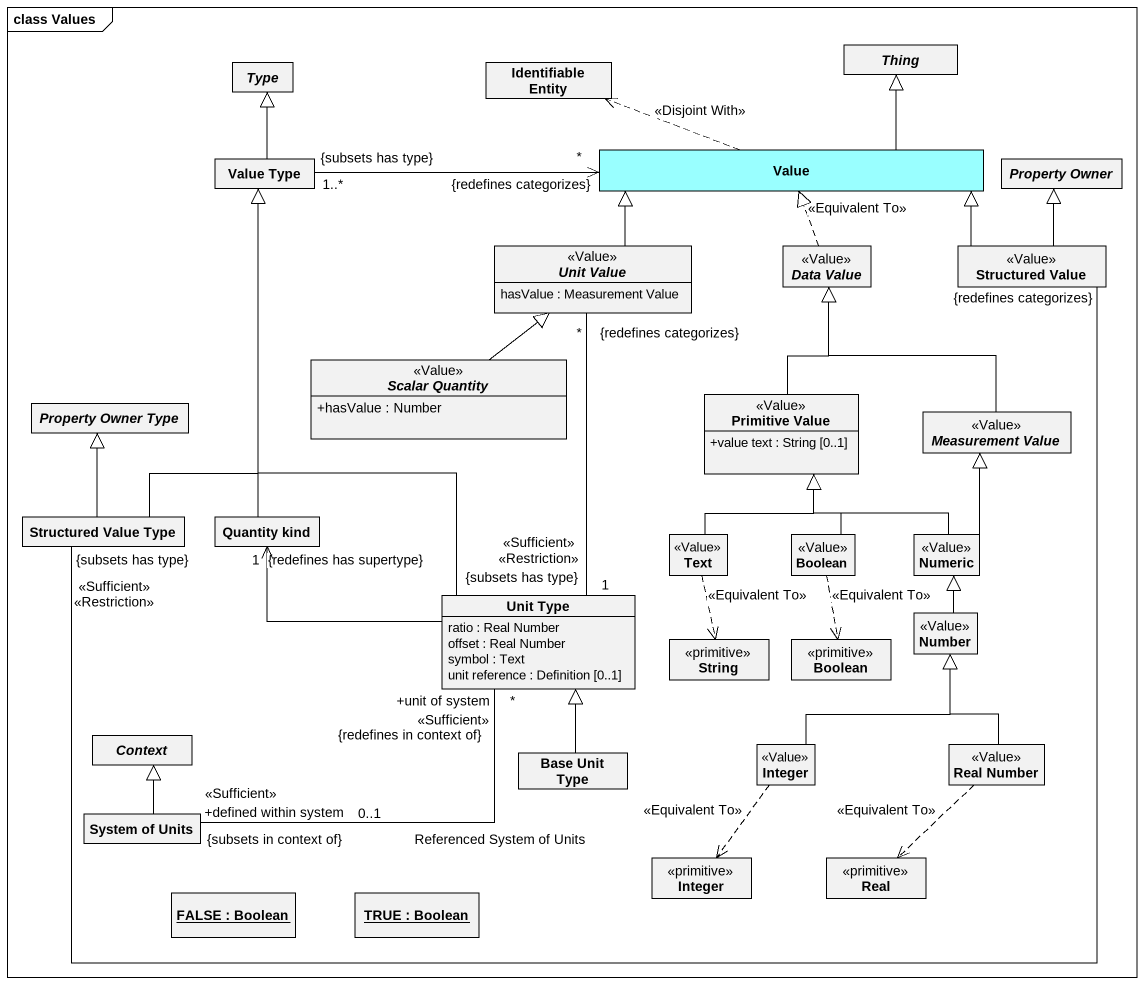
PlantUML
@startuml
mainframe class Values
hide circle
hide empty members
skinparam classAttributeIconSize 0
abstract class Thing
abstract class Type
class "Identifiable Entity" as Identifiable_Entity
class "Value Type" as Value_Type
class Value #99FFFF
abstract class "Property Owner" as Property_Owner
abstract class "Unit Value" as Unit_Value <<Value>> {
  hasValue : Measurement Value
}
abstract class "Data Value" as Data_Value <<Value>>
class "Structured Value" as Structured_Value <<Value>>
abstract class "Scalar Quantity" as Scalar_Quantity <<Value>> {
  +hasValue : Number
}
abstract class "Property Owner Type" as Property_Owner_Type
class "Primitive Value" as Primitive_Value <<Value>> {
  +value text : String [0..1]
}
abstract class "Measurement Value" as Measurement_Value <<Value>>
class "Structured Value Type" as Structured_Value_Type
class "Quantity kind" as Quantity_kind
class Text <<Value>>
class Boolean <<Value>>
class Numeric <<Value>>
class "Unit Type" as Unit_Type {
  ratio : Real Number
  offset : Real Number
  symbol : Text
  unit reference : Definition [0..1]
}
class Number <<Value>>
class String <<primitive>>
class "Boolean" as Boolean_2 <<primitive>>
abstract class Context
class "Base Unit Type" as Base_Unit_Type
class Integer <<Value>>
class "Real Number" as Real_Number <<Value>>
class "System of Units" as System_of_Units
object "FALSE : Boolean" as FALSE
object "TRUE : Boolean" as TRUE
class "Integer" as Integer_2 <<primitive>>
class Real <<primitive>>
Value_Type -up-|> Type
Value_Type "1..*\n{subsets has type}" -right-> "{redefines categorizes}\n*" Value
Value -up-|> Thing
Value .left.> Identifiable_Entity : <<Disjoint With>>
Unit_Value -right-|> Value
Data_Value .up.|> Value : <<Equivalent To>>
Structured_Value -left-|> Value
Structured_Value -up-|> Property_Owner
Scalar_Quantity -up-|> Unit_Value
Primitive_Value -up-|> Data_Value
Measurement_Value -up-|> Data_Value
Structured_Value_Type -up-|> Value_Type
Structured_Value_Type "{subsets has type}\n<<Sufficient>> <<Restriction>>" -right- "{redefines categorizes}" Structured_Value
Structured_Value_Type -up-|> Property_Owner_Type
Quantity_kind -up-|> Value_Type
Text -up-|> Primitive_Value
Text ..> String : <<Equivalent To>>
Boolean -up-|> Primitive_Value
Boolean ..> Boolean_2 : <<Equivalent To>>
Numeric -up-|> Primitive_Value
Numeric -up-|> Measurement_Value
Unit_Type -up-|> Value_Type
Unit_Type "1\n{subsets has type}\n<<Sufficient>> <<Restriction>>" -up- "{redefines categorizes}\n*" Unit_Value
Unit_Type -left-> "{redefines has supertype}\n1" Quantity_kind
Unit_Type "*\n+unit of system\n{redefines in context of}\n<<Sufficient>>" -left- "+defined within system\n0..1\n{subsets in context of}\n<<Sufficient>>" System_of_Units : Referenced System of Units
Number -up-|> Numeric
Base_Unit_Type -up-|> Unit_Type
Integer -up-|> Number
Integer ..> Integer_2 : <<Equivalent To>>
Real_Number -up-|> Number
Real_Number ..> Real : <<Equivalent To>>
System_of_Units -up-|> Context
@enduml
